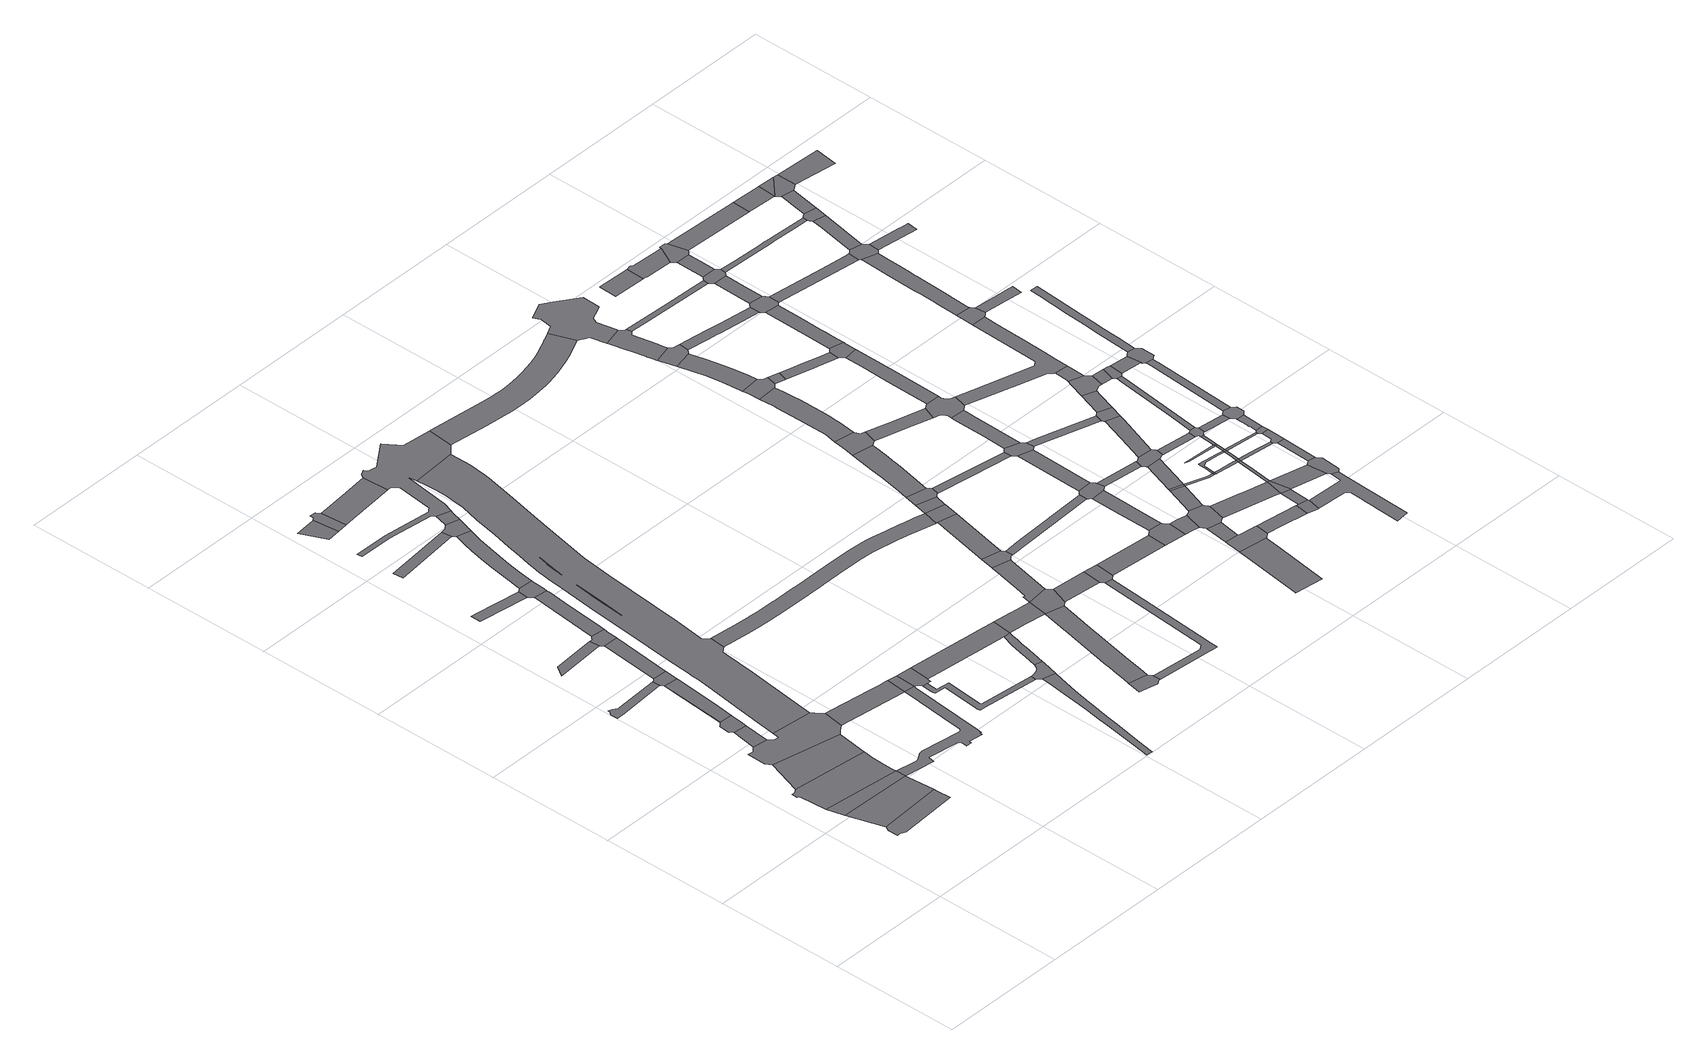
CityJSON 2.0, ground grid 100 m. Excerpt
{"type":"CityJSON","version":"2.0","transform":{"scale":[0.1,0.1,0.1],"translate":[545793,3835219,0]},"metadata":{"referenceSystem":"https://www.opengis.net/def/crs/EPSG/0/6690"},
"CityObjects":{
"road1":{"type":"Road","attributes":{"RoadStructureAttribute.sectionType":"1"},"geometry":[{"type":"MultiSurface","lod":"1","boundaries":[[[0,1,2,3,4,5,6,7,8]]]}]},
"road2":{"type":"Road","geometry":[{"type":"MultiSurface","lod":"1","boundaries":[[[9,2,1,10,11]]]}]},
"road3":{"type":"Road","geometry":[{"type":"MultiSurface","lod":"1","boundaries":[[[12,9,11,13]]]}]},
"road4":{"type":"Road","geometry":[{"type":"MultiSurface","lod":"1","boundaries":[[[14,15,16,17,18,12,13,19,20,21,22,23,24,25]]]}]},
"road5":{"type":"Road","attributes":{"RoadStructureAttribute.sectionType":"1"},"geometry":[{"type":"MultiSurface","lod":"1","boundaries":[[[26,14,25,27,28,29]]]}]},
"road6":{"type":"Road","geometry":[{"type":"MultiSurface","lod":"1","boundaries":[[[30,31,32,33]]]}]},
"road7":{"type":"Road","geometry":[{"type":"MultiSurface","lod":"1","boundaries":[[[34,35,36,37,38,39,40,41,42,43,44,45,46,47,48,49,50]]]}]},
"road8":{"type":"Road","geometry":[{"type":"MultiSurface","lod":"1","boundaries":[[[51,52,53,54,55,56,30,33,57,58]]]}]},
"road9":{"type":"Road","geometry":[{"type":"MultiSurface","lod":"1","boundaries":[[[31,59,60,61,62,63,64,26,29,65,66,67,68,69,70,71,72,73,74,32]]]}]},
"road10":{"type":"Road","geometry":[{"type":"MultiSurface","lod":"1","boundaries":[[[75,76,51]]]}]},
"road11":{"type":"Road","attributes":{"RoadStructureAttribute.sectionType":"1"},"geometry":[{"type":"MultiSurface","lod":"1","boundaries":[[[77,78,76,51,58,79,80,81]]]}]},
"road12":{"type":"Road","attributes":{"RoadStructureAttribute.sectionType":"1"},"geometry":[{"type":"MultiSurface","lod":"1","boundaries":[[[82,83,84,85,86]]]}]},
"road13":{"type":"Road","geometry":[{"type":"MultiSurface","lod":"1","boundaries":[[[87,88,44,43,89,77,81,90,91]]]}]},
"road14":{"type":"Road","attributes":{"RoadStructureAttribute.sectionType":"1"},"geometry":[{"type":"MultiSurface","lod":"1","boundaries":[[[92,93,94,87,91,95,96]]]}]},
"road15":{"type":"Road","attributes":{"RoadStructureAttribute.sectionType":"1"},"geometry":[{"type":"MultiSurface","lod":"1","boundaries":[[[97,98,99,100,101,102,103,104,105,106,107,108,109,110,111,112,113,114,115,13,11,116,117,118,119,120,121,122,123,124,125,126,127,128]]]}]},
"road16":{"type":"Road","geometry":[{"type":"MultiSurface","lod":"1","boundaries":[[[129,130,131,132,82,86,133,134,92,96,135,136,137,138]]]}]},
"road17":{"type":"Road","attributes":{"RoadStructureAttribute.sectionType":"1"},"geometry":[{"type":"MultiSurface","lod":"1","boundaries":[[[139,140,141,142,143,144,145,146,147]]]}]},
"road18":{"type":"Road","attributes":{"RoadStructureAttribute.sectionType":"1"},"geometry":[{"type":"MultiSurface","lod":"1","boundaries":[[[148,149,150,151,67,66,152,97,153]]]}]},
"road19":{"type":"Road","attributes":{"RoadStructureAttribute.sectionType":"1"},"geometry":[{"type":"MultiSurface","lod":"1","boundaries":[[[154,129,138,155,156,157,158,159,160]]]}]},
"road20":{"type":"Road","attributes":{"RoadStructureAttribute.sectionType":"1"},"geometry":[{"type":"MultiSurface","lod":"1","boundaries":[[[161,162,163,164,165]]]}]},
"road21":{"type":"Road","geometry":[{"type":"MultiSurface","lod":"1","boundaries":[[[166,167,147,146,168,154,160,169,170,171,172]]]}]},
"road22":{"type":"Road","attributes":{"RoadStructureAttribute.sectionType":"1"},"geometry":[{"type":"MultiSurface","lod":"1","boundaries":[[[173,174,175,176,177]]]}]},
"road23":{"type":"Road","geometry":[{"type":"MultiSurface","lod":"1","boundaries":[[[178,179,180,161,165,181,182,183,184]]]}]},
"road24":{"type":"Road","geometry":[{"type":"MultiSurface","lod":"1","boundaries":[[[153,97,128,185]]]}]},
"road25":{"type":"Road","geometry":[{"type":"MultiSurface","lod":"1","boundaries":[[[186,187,188,189,190,191,192,193,194,195,196,197,198,199,200,201,202,71,70,203,204,205,206,207,208,209,210,211,212,213,214,215,216,217,218,219,220,221,222,223,224,225,226,227,228,229,230,231,232,233,234,235,236,237,238,239],[240,241,242,243,244,245,246,247,248,249],[250,251,252,253,254,255]]]}]},
"road26":{"type":"Road","geometry":[{"type":"MultiSurface","lod":"1","boundaries":[[[256,257,258,259,260,261,262,263,166,172,264,265,266,267,268]]]}]},
"road27":{"type":"Road","attributes":{"RoadStructureAttribute.sectionType":"1"},"geometry":[{"type":"MultiSurface","lod":"1","boundaries":[[[185,128,269,270,271,272,273,274,275]]]}]},
"road28":{"type":"Road","attributes":{"RoadStructureAttribute.sectionType":"1"},"geometry":[{"type":"MultiSurface","lod":"1","boundaries":[[[270,276,277,278,279,280,281,282,283,284,285,286,287,288,289,290,291,292,293,294,271]]]}]},
"road29":{"type":"Road","attributes":{"RoadStructureAttribute.sectionType":"1"},"geometry":[{"type":"MultiSurface","lod":"1","boundaries":[[[295,296,182,181,297,298]]]}]},
"road30":{"type":"Road","geometry":[{"type":"MultiSurface","lod":"1","boundaries":[[[299,300,301,302,303,173,177,304,256,268,305,306,307,308,309,310]]]}]},
"road31":{"type":"Road","attributes":{"RoadStructureAttribute.sectionType":"1"},"geometry":[{"type":"MultiSurface","lod":"1","boundaries":[[[311,312,313,314,315,316,317,318,319,320,321,322,323,324,325,326,327,328,329,330]]]}]},
"road32":{"type":"Road","geometry":[{"type":"MultiSurface","lod":"1","boundaries":[[[331,332,333,299,310,334,335,336,337]]]}]},
"road33":{"type":"Road","attributes":{"RoadStructureAttribute.sectionType":"1"},"geometry":[{"type":"MultiSurface","lod":"1","boundaries":[[[338,339,340,341,342,343,344,345,346,347,295,298,348,349,350,351,352,353,354,355,356,357,358,359,360,361,362,363,331,337,364,365,366,367,222,221,368,369]]]}]},
"road34":{"type":"Road","attributes":{"RoadStructureAttribute.sectionType":"1"},"geometry":[{"type":"MultiSurface","lod":"1","boundaries":[[[370,371,372,373,374,375,275,274,376,377,378,379,380]]]}]},
"road35":{"type":"Road","geometry":[{"type":"MultiSurface","lod":"1","boundaries":[[[381,382,383,384,385,386,387,388,389,390,288,287,311,330,391,392]]]}]},
"road36":{"type":"Road","attributes":{"RoadStructureAttribute.sectionType":"1"},"geometry":[{"type":"MultiSurface","lod":"1","boundaries":[[[378,393,394,395,396,397,398,399,381,392,400,401,402,403,404,405,406,379]]]}]},
"road37":{"type":"Road","geometry":[{"type":"MultiSurface","lod":"1","boundaries":[[[407,408,409,410,411,412,413,414,415,416]]]}]},
"road38":{"type":"Road","attributes":{"RoadStructureAttribute.sectionType":"1"},"geometry":[{"type":"MultiSurface","lod":"1","boundaries":[[[417,418,419,420,421,422,423,424,425,426,427,428,429,430,431,432,433,434,435,436,437,438,439,440,208,207,441,442,443,444,445,446,447,448,449,450,451,452,453,454,455,456,457,458,459,460,461,462,463]]]}]},
"road39":{"type":"Road","attributes":{"RoadStructureAttribute.sectionType":"1"},"geometry":[{"type":"MultiSurface","lod":"1","boundaries":[[[464,465,466,467,468,469,470,471,472,473,407,416,474,475,476,477,478]]]}]},
"road40":{"type":"Road","geometry":[{"type":"MultiSurface","lod":"1","boundaries":[[[479,480,380,379,481,482,483,464,484]]]}]},
"road41":{"type":"Road","attributes":{"RoadStructureAttribute.sectionType":"1"},"geometry":[{"type":"MultiSurface","lod":"1","boundaries":[[[485,486,487,414,413,488,489,490,491,492,493,494,495]]]}]},
"road42":{"type":"Road","geometry":[{"type":"MultiSurface","lod":"1","boundaries":[[[496,484,464,478,497,498]]]}]},
"road43":{"type":"Road","attributes":{"RoadStructureAttribute.sectionType":"1"},"geometry":[{"type":"MultiSurface","lod":"1","boundaries":[[[499,500,501,502,503,504,505,506,507,508,509,510,484,496,511,512,513]]]}]},
"road44":{"type":"Road","attributes":{"RoadStructureAttribute.sectionType":"1"},"geometry":[{"type":"MultiSurface","lod":"1","boundaries":[[[498,497,514,515]]]}]},
"road45":{"type":"Road","geometry":[{"type":"MultiSurface","lod":"1","boundaries":[[[516,499,513,517,518,519,520,521,522]]]}]},
"road46":{"type":"Road","geometry":[{"type":"MultiSurface","lod":"1","boundaries":[[[515,514,485,495,523,524,525]]]}]},
"road47":{"type":"Road","attributes":{"RoadStructureAttribute.sectionType":"1"},"geometry":[{"type":"MultiSurface","lod":"1","boundaries":[[[526,527,516,522,528]]]}]},
"road48":{"type":"Road","geometry":[{"type":"MultiSurface","lod":"1","boundaries":[[[463,462,526,528,529]]]}]},
"road49":{"type":"Road","attributes":{"RoadStructureAttribute.sectionType":"1"},"geometry":[{"type":"MultiSurface","lod":"1","boundaries":[[[530,531,532,533,534,535,536,537,538,539,540,541,542,543,544,545,546,547,548,369,368,549,550,551,552,553,554,555,556,557,558,559,560,561,562,563,564,565,566,567,568,569]]]}]},
"road50":{"type":"Road","attributes":{"RoadStructureAttribute.sectionType":"1"},"geometry":[{"type":"MultiSurface","lod":"1","boundaries":[[[570,463,529,571,572]]]}]},
"road51":{"type":"Road","geometry":[{"type":"MultiSurface","lod":"1","boundaries":[[[573,570,572,574,575,576,577,578]]]}]},
"road52":{"type":"Road","attributes":{"RoadStructureAttribute.sectionType":"1"},"geometry":[{"type":"MultiSurface","lod":"1","boundaries":[[[525,524,579,580]]]}]},
"road53":{"type":"Road","attributes":{"RoadStructureAttribute.sectionType":"1"},"geometry":[{"type":"MultiSurface","lod":"1","boundaries":[[[581,582,520,519,583]]]}]},
"road54":{"type":"Road","attributes":{"RoadStructureAttribute.sectionType":"1"},"geometry":[{"type":"MultiSurface","lod":"1","boundaries":[[[584,585,586,587,588,573,578,589,590,591,592,593,594,595,596]]]}]},
"road55":{"type":"Road","geometry":[{"type":"MultiSurface","lod":"1","boundaries":[[[597,598,580,579,599,600,601,602]]]}]},
"road56":{"type":"Road","attributes":{"RoadStructureAttribute.sectionType":"1"},"geometry":[{"type":"MultiSurface","lod":"1","boundaries":[[[603,604,605,606,607,608,609,610,611]]]}]},
"road57":{"type":"Road","geometry":[{"type":"MultiSurface","lod":"1","boundaries":[[[612,613,614,584,596,615,616,617,618,619,620,621]]]}]},
"road58":{"type":"Road","attributes":{"RoadStructureAttribute.sectionType":"1"},"geometry":[{"type":"MultiSurface","lod":"1","boundaries":[[[576,575,622,623,624]]]}]},
"road59":{"type":"Road","attributes":{"RoadStructureAttribute.sectionType":"1"},"geometry":[{"type":"MultiSurface","lod":"1","boundaries":[[[625,626,627,597,602]]]}]},
"road60":{"type":"Road","attributes":{"RoadStructureAttribute.sectionType":"1"},"geometry":[{"type":"MultiSurface","lod":"1","boundaries":[[[628,600,599,629,630,631]]]}]},
"road61":{"type":"Road","attributes":{"RoadStructureAttribute.sectionType":"1"},"geometry":[{"type":"MultiSurface","lod":"1","boundaries":[[[632,633,634,635,636,637,638,639,640,641,642,643,644,645,646,647,648,649,612,621]]]}]},
"road62":{"type":"Road","attributes":{"RoadStructureAttribute.sectionType":"1"},"geometry":[{"type":"MultiSurface","lod":"1","boundaries":[[[650,651,652,653,654]]]}]},
"road63":{"type":"Road","geometry":[{"type":"MultiSurface","lod":"1","boundaries":[[[651,655,603,611,656,657,658,659,660,661,662,663,664,652]]]}]},
"road64":{"type":"Road","geometry":[{"type":"MultiSurface","lod":"1","boundaries":[[[665,666,667,581,583,668,669,626,625,670,671,672,673,674,675,676]]]}]},
"road65":{"type":"Road","geometry":[{"type":"MultiSurface","lod":"1","boundaries":[[[677,678,631,630,679,650,654,680,681,682,683,684,685,686]]]}]},
"road66":{"type":"Road","geometry":[{"type":"MultiSurface","lod":"1","boundaries":[[[687,688,689,690,691,692,644,643,693,694,695]]]}]},
"road67":{"type":"Road","attributes":{"RoadStructureAttribute.sectionType":"1"},"geometry":[{"type":"MultiSurface","lod":"1","boundaries":[[[696,697,698,699,700,701,702,703,704,705,706,707,708,709,710,711,691,690]]]}]},
"road68":{"type":"Road","attributes":{"RoadStructureAttribute.sectionType":"1"},"geometry":[{"type":"MultiSurface","lod":"1","boundaries":[[[712,713,665,676,714]]]}]},
"road69":{"type":"Road","attributes":{"RoadStructureAttribute.sectionType":"1"},"geometry":[{"type":"MultiSurface","lod":"1","boundaries":[[[715,618,617,716,717,718,719,720,721,722,723]]]}]},
"road70":{"type":"Road","geometry":[{"type":"MultiSurface","lod":"1","boundaries":[[[724,725,726,727,728,729,730,731,732,733,734,735,736,737,738,739,740,741,742,743]]]}]},
"road71":{"type":"Road","geometry":[{"type":"MultiSurface","lod":"1","boundaries":[[[744,745,746,737,736,747,704,703,748,749,750]]]}]},
"road72":{"type":"Road","attributes":{"RoadStructureAttribute.sectionType":"1"},"geometry":[{"type":"MultiSurface","lod":"1","boundaries":[[[751,677,686,752,753]]]}]},
"road73":{"type":"Road","geometry":[{"type":"MultiSurface","lod":"1","boundaries":[[[754,755,756,624,623,757,758,759,712,714,760,761,762,763,764,765,766]]]}]},
"road74":{"type":"Road","geometry":[{"type":"MultiSurface","lod":"1","boundaries":[[[767,768,769,770,771,530,569,772,773,774,775,776,777,778,779,726,725,780,781,782,783,784,785]]]}]},
"road75":{"type":"Road","attributes":{"RoadStructureAttribute.sectionType":"1"},"geometry":[{"type":"MultiSurface","lod":"1","boundaries":[[[695,694,786,787]]]}]},
"road76":{"type":"Road","attributes":{"RoadStructureAttribute.sectionType":"1"},"geometry":[{"type":"MultiSurface","lod":"1","boundaries":[[[788,673,672,789,790]]]}]},
"road77":{"type":"Road","attributes":{"RoadStructureAttribute.sectionType":"1"},"geometry":[{"type":"MultiSurface","lod":"1","boundaries":[[[660,659,791,792,793]]]}]},
"road78":{"type":"Road","geometry":[{"type":"MultiSurface","lod":"1","boundaries":[[[794,751,753,795]]]}]},
"road79":{"type":"Road","attributes":{"RoadStructureAttribute.sectionType":"1"},"geometry":[{"type":"MultiSurface","lod":"1","boundaries":[[[796,797,798,799,754,766,800,801,802]]]}]},
"road80":{"type":"Road","attributes":{"RoadStructureAttribute.sectionType":"1"},"geometry":[{"type":"MultiSurface","lod":"1","boundaries":[[[803,804,805,806,683,682,807,808,809]]]}]},
"road81":{"type":"Road","attributes":{"RoadStructureAttribute.sectionType":"1"},"geometry":[{"type":"MultiSurface","lod":"1","boundaries":[[[810,794,795,811,812]]]}]},
"road82":{"type":"Road","geometry":[{"type":"MultiSurface","lod":"1","boundaries":[[[813,814,815,723,722,816,817,818,819,796,802,820,821,822,823,824,825,826,827,828]]]}]},
"road83":{"type":"Road","attributes":{"RoadStructureAttribute.sectionType":"1"},"geometry":[{"type":"MultiSurface","lod":"1","boundaries":[[[829,795,753,830,831,832]]]}]},
"road84":{"type":"Road","attributes":{"RoadStructureAttribute.sectionType":"1"},"geometry":[{"type":"MultiSurface","lod":"1","boundaries":[[[833,834,835,787,786,836,837,838,839,840,841]]]}]},
"road85":{"type":"Road","geometry":[{"type":"MultiSurface","lod":"1","boundaries":[[[842,793,792,843,844,845,846,847,848]]]}]},
"road86":{"type":"Road","geometry":[{"type":"MultiSurface","lod":"1","boundaries":[[[849,850,851,790,789,852,853,810,812,854,855,856,857,858,859,860]]]}]},
"road87":{"type":"Road","attributes":{"RoadStructureAttribute.sectionType":"1"},"geometry":[{"type":"MultiSurface","lod":"1","boundaries":[[[861,763,762,862,863]]]}]},
"road88":{"type":"Road","attributes":{"RoadStructureAttribute.sectionType":"1"},"geometry":[{"type":"MultiSurface","lod":"1","boundaries":[[[808,864,848,847,865]]]}]},
"road89":{"type":"Road","geometry":[{"type":"MultiSurface","lod":"1","boundaries":[[[832,831,866,867]]]}]},
"road90":{"type":"Road","attributes":{"RoadStructureAttribute.sectionType":"1"},"geometry":[{"type":"MultiSurface","lod":"1","boundaries":[[[868,869,870,750,749,871,872,873,874,875,876,877]]]}]},
"road91":{"type":"Road","attributes":{"RoadStructureAttribute.sectionType":"1"},"geometry":[{"type":"MultiSurface","lod":"1","boundaries":[[[878,879,880,881,882,883,884,813,828]]]}]},
"road92":{"type":"Road","geometry":[{"type":"MultiSurface","lod":"1","boundaries":[[[809,808,865,885,886,887,888]]]}]},
"road93":{"type":"Road","attributes":{"RoadStructureAttribute.sectionType":"1"},"geometry":[{"type":"MultiSurface","lod":"1","boundaries":[[[889,890,891,743,742,892,893,894,895]]]}]},
"road94":{"type":"Road","attributes":{"RoadStructureAttribute.sectionType":"1"},"geometry":[{"type":"MultiSurface","lod":"1","boundaries":[[[896,897,898,899,900,845,844,901,902,903,904,905,906,907,908,909,910,911]]]}]},
"road95":{"type":"Road","attributes":{"RoadStructureAttribute.sectionType":"1"},"geometry":[{"type":"MultiSurface","lod":"1","boundaries":[[[912,913,914,867,866,915,916,917,918]]]}]},
"road96":{"type":"Road","attributes":{"RoadStructureAttribute.sectionType":"1"},"geometry":[{"type":"MultiSurface","lod":"1","boundaries":[[[919,920,849,860,921,922]]]}]},
"road97":{"type":"Road","attributes":{"RoadStructureAttribute.sectionType":"1"},"geometry":[{"type":"MultiSurface","lod":"1","boundaries":[[[923,924,925,926,927,832,867,928,929,930,931,932,933,934,935]]]}]},
"road98":{"type":"Road","attributes":{"RoadStructureAttribute.sectionType":"1"},"geometry":[{"type":"MultiSurface","lod":"1","boundaries":[[[917,936,809,888,937,938,939]]]}]},
"road99":{"type":"Road","geometry":[{"type":"MultiSurface","lod":"1","boundaries":[[[940,941,942,943]]]}]},
"road100":{"type":"Road","geometry":[{"type":"MultiSurface","lod":"1","boundaries":[[[944,945,946,841,840,947,948,881,880,949,950,951,952]]]}]},
"road101":{"type":"Road","attributes":{"RoadStructureAttribute.sectionType":"1"},"geometry":[{"type":"MultiSurface","lod":"1","boundaries":[[[857,856,953,954]]]}]},
"road102":{"type":"Road","attributes":{"RoadStructureAttribute.sectionType":"1"},"geometry":[{"type":"MultiSurface","lod":"1","boundaries":[[[955,956,957,958]]]}]},
"road103":{"type":"Road","geometry":[{"type":"MultiSurface","lod":"1","boundaries":[[[959,918,917,939]]]}]},
"road104":{"type":"Road","attributes":{"RoadStructureAttribute.sectionType":"1"},"geometry":[{"type":"MultiSurface","lod":"1","boundaries":[[[888,887,960,961,962,963]]]}]},
"road105":{"type":"Road","attributes":{"RoadStructureAttribute.sectionType":"1"},"geometry":[{"type":"MultiSurface","lod":"1","boundaries":[[[934,964,918,959,965,966]]]}]},
"road106":{"type":"Road","geometry":[{"type":"MultiSurface","lod":"1","boundaries":[[[967,935,934,966]]]}]},
"road107":{"type":"Road","attributes":{"RoadStructureAttribute.sectionType":"1"},"geometry":[{"type":"MultiSurface","lod":"1","boundaries":[[[968,935,967,969]]]}]},
"road108":{"type":"Road","geometry":[{"type":"MultiSurface","lod":"1","boundaries":[[[970,971,972,863,862,973,974,919,922,975]]]}]},
"road109":{"type":"Road","attributes":{"RoadStructureAttribute.sectionType":"1"},"geometry":[{"type":"MultiSurface","lod":"1","boundaries":[[[976,977,978,944,952,979,980,981,982,983]]]}]},
"road110":{"type":"Road","geometry":[{"type":"MultiSurface","lod":"1","boundaries":[[[943,942,968,969,984]]]}]},
"road111":{"type":"Road","attributes":{"RoadStructureAttribute.sectionType":"1"},"geometry":[{"type":"MultiSurface","lod":"1","boundaries":[[[985,943,984,986,987]]]}]},
"road112":{"type":"Road","attributes":{"RoadStructureAttribute.sectionType":"1"},"geometry":[{"type":"MultiSurface","lod":"1","boundaries":[[[988,959,939,989,990]]]}]},
"road113":{"type":"Road","geometry":[{"type":"MultiSurface","lod":"1","boundaries":[[[991,954,953,992,993,985,987,994,995,996,997,998]]]}]},
"road114":{"type":"Road","attributes":{"RoadStructureAttribute.sectionType":"1"},"geometry":[{"type":"MultiSurface","lod":"1","boundaries":[[[999,1000,970,975,1001,1002]]]}]},
"road115":{"type":"Road","geometry":[{"type":"MultiSurface","lod":"1","boundaries":[[[1003,1004,963,962,896,911,1005,1006,1007,1008,1009]]]}]},
"road116":{"type":"Road","geometry":[{"type":"MultiSurface","lod":"1","boundaries":[[[1010,1011,877,876,1012,976,983,1013,1014,1015,1016,1017,1018,1019]]]}]},
"road117":{"type":"Road","attributes":{"RoadStructureAttribute.sectionType":"1"},"geometry":[{"type":"MultiSurface","lod":"1","boundaries":[[[967,966,1020,1021]]]}]},
"road118":{"type":"Road","attributes":{"RoadStructureAttribute.sectionType":"1"},"geometry":[{"type":"MultiSurface","lod":"1","boundaries":[[[1022,1023,1024,1025,1026,1027,1028,1029,823,822,1030,1031,1032,1033,1034,1035,1036,1037,1038,1039,1040,1041,1042,1043]]]}]},
"road119":{"type":"Road","attributes":{"RoadStructureAttribute.sectionType":"1"},"geometry":[{"type":"MultiSurface","lod":"1","boundaries":[[[1044,1045,1010,1019,1046,1047]]]}]},
"road120":{"type":"Road","attributes":{"RoadStructureAttribute.sectionType":"1"},"geometry":[{"type":"MultiSurface","lod":"1","boundaries":[[[1048,1003,1009,1049]]]}]},
"road121":{"type":"Road","geometry":[{"type":"MultiSurface","lod":"1","boundaries":[[[1050,1051,1052,1053,1054,1055,1056,958,957,1057,1058,1059,1060,1061]]]}]},
"road122":{"type":"Road","attributes":{"RoadStructureAttribute.sectionType":"1"},"geometry":[{"type":"MultiSurface","lod":"1","boundaries":[[[997,996,1062,1063]]]}]},
"road123":{"type":"Road","geometry":[{"type":"MultiSurface","lod":"1","boundaries":[[[1064,1065,1066,999,1002,1067,1068,1069,1070,1071,1072]]]}]},
"road124":{"type":"Road","geometry":[{"type":"MultiSurface","lod":"1","boundaries":[[[1073,1074,990,989,1075,1076,1048,1049,1077,1078]]]}]},
"road125":{"type":"Road","geometry":[{"type":"MultiSurface","lod":"1","boundaries":[[[1079,1080,895,894,1081,1044,1047,1082,1083,1084,1085,1086]]]}]},
"road126":{"type":"Road","attributes":{"RoadStructureAttribute.sectionType":"1"},"geometry":[{"type":"MultiSurface","lod":"1","boundaries":[[[1087,1088,1089,991,998,1090,1091,1092]]]}]},
"road127":{"type":"Road","geometry":[{"type":"MultiSurface","lod":"1","boundaries":[[[1093,1021,1020,1073,1078,1094]]]}]},
"road128":{"type":"Road","geometry":[{"type":"MultiSurface","lod":"1","boundaries":[[[1037,1095,1064,1072,1096,1038]]]}]},
"road129":{"type":"Road","attributes":{"RoadStructureAttribute.sectionType":"1"},"geometry":[{"type":"MultiSurface","lod":"1","boundaries":[[[1097,1098,1079,1086,1099,1100]]]}]},
"road130":{"type":"Road","attributes":{"RoadStructureAttribute.sectionType":"1"},"geometry":[{"type":"MultiSurface","lod":"1","boundaries":[[[1101,1102,1103,1104,1105,1106,1093,1094,1107]]]}]},
"road131":{"type":"Road","attributes":{"RoadStructureAttribute.sectionType":"1"},"geometry":[{"type":"MultiSurface","lod":"1","boundaries":[[[1070,1069,1108,1109]]]}]},
"road132":{"type":"Road","geometry":[{"type":"MultiSurface","lod":"1","boundaries":[[[1110,1111,1061,1060,1112,1097,1100,1113,1114,1115]]]}]},
"road133":{"type":"Road","geometry":[{"type":"MultiSurface","lod":"1","boundaries":[[[1116,1117,1118,1063,1062,1119,1120,1121,1101,1107,1122,1123,1124,1125,1126,1127,1128]]]}]},
"road134":{"type":"Road","geometry":[{"type":"MultiSurface","lod":"1","boundaries":[[[1129,1109,1108,1130,1087,1092,1131,1132,1133]]]}]},
"road135":{"type":"Road","attributes":{"RoadStructureAttribute.sectionType":"1"},"geometry":[{"type":"MultiSurface","lod":"1","boundaries":[[[1134,1135,1016,1015,1136,1137]]]}]},
"road136":{"type":"Road","attributes":{"RoadStructureAttribute.sectionType":"1"},"geometry":[{"type":"MultiSurface","lod":"1","boundaries":[[[1138,1139,1116,1128,1140,1141]]]}]},
"road137":{"type":"Road","attributes":{"RoadStructureAttribute.sectionType":"1"},"geometry":[{"type":"MultiSurface","lod":"1","boundaries":[[[1133,1132,1142,1143]]]}]},
"road138":{"type":"Road","geometry":[{"type":"MultiSurface","lod":"1","boundaries":[[[1144,1145,1022,1043,1146,1147,1148,1149,1150,1151,1152]]]}]},
"road139":{"type":"Road","geometry":[{"type":"MultiSurface","lod":"1","boundaries":[[[1153,1154,1155,1143,1142,1156,1157,1158,1159,1138,1141,1160,1161,1162,1163,1164,1165,1166,1167]]]}]},
"road140":{"type":"Road","attributes":{"RoadStructureAttribute.sectionType":"1"},"geometry":[{"type":"MultiSurface","lod":"1","boundaries":[[[1168,1169,1170,1171,1084,1083,1172,1173,1174,1175,1176,1177,1178,1179,1180]]]}]},
"road141":{"type":"Road","attributes":{"RoadStructureAttribute.sectionType":"1"},"geometry":[{"type":"MultiSurface","lod":"1","boundaries":[[[1181,1115,1114,1182,1183,1184]]]}]},
"road142":{"type":"Road","attributes":{"RoadStructureAttribute.sectionType":"1"},"geometry":[{"type":"MultiSurface","lod":"1","boundaries":[[[1185,1186,1187,1188,1189,1190,1191,1192,1193,1194,1195,1196,1197,1144,1152,1198,1199,1200,1201,1202,1203,1204,1205,1206]]]}]},
"road143":{"type":"Road","attributes":{"RoadStructureAttribute.sectionType":"1"},"geometry":[{"type":"MultiSurface","lod":"1","boundaries":[[[1207,1149,1148,1208,1209,1210]]]}]},
"road144":{"type":"Road","attributes":{"RoadStructureAttribute.sectionType":"1"},"geometry":[{"type":"MultiSurface","lod":"1","boundaries":[[[1211,1212,1213,1214,1215,1153,1167,1216,1217,1218,1219,1220,1221]]]}]},
"road145":{"type":"Road","geometry":[{"type":"MultiSurface","lod":"1","boundaries":[[[1222,1223,1224,1137,1136,1225,1185,1206,1226,1227,1228,1229]]]}]},
"road146":{"type":"Road","attributes":{"RoadStructureAttribute.sectionType":"1"},"geometry":[{"type":"MultiSurface","lod":"1","boundaries":[[[1230,1231,1232,1222,1229,1233]]]}]},
"road147":{"type":"Road","geometry":[{"type":"MultiSurface","lod":"1","boundaries":[[[1234,1235,1236,1183,1182,1237,1238,1239,1240]]]}]},
"road148":{"type":"Road","geometry":[{"type":"MultiSurface","lod":"1","boundaries":[[[1241,1242,1243,1180,1179,1244,1230,1233,1245]]]}]},
"road149":{"type":"Road","attributes":{"RoadStructureAttribute.sectionType":"1"},"geometry":[{"type":"MultiSurface","lod":"1","boundaries":[[[1246,1247,1248,1228,1227,1249,1250,1251]]]}]},
"road150":{"type":"Road","attributes":{"RoadStructureAttribute.sectionType":"1"},"geometry":[{"type":"MultiSurface","lod":"1","boundaries":[[[1252,1253,1241,1245,1254]]]}]},
"road151":{"type":"Road","attributes":{"RoadStructureAttribute.sectionType":"1"},"geometry":[{"type":"MultiSurface","lod":"1","boundaries":[[[1240,1239,1255]]]}]},
"road152":{"type":"Road","geometry":[{"type":"MultiSurface","lod":"1","boundaries":[[[1255,1239,1256,1252,1254,1257,1258,1259]]]}]},
"road153":{"type":"Road","attributes":{"RoadStructureAttribute.sectionType":"1"},"geometry":[{"type":"MultiSurface","lod":"1","boundaries":[[[1258,1257,1260,1261]]]}]}
},
"vertices":[
[822,766,0],[821,788,0],[321,755,0],[311,741,0],[299,722,0],[301,640,0],[329,641,0],[365,621,0],[830,655,0],
[232,1036,0],[806,1008,0],[805,1020,0],
[196,1167,0],[801,1102,0],
[221,1458,0],[188,1436,0],[168,1437,0],[166,1395,0],[181,1381,0],[800,1139,0],[801,1179,0],[801,1233,0],[804,1276,0],[807,1324,0],[814,1382,0],[815,1394,0],
[314,1741,0],[818,1426,0],[832,1523,0],[846,1631,0],
[407,2158,0],[372,1961,0],[485,1946,0],[508,2146,0],
[28,2915,0],[27,2899,0],[26,2898,0],[22,2894,0],[7,2877,0],[11,2817,0],[53,2820,0],[60,2820,0],[107,2823,0],[451,2847,0],[447,2907,0],[105,2884,0],[87,2883,0],[85,2883,0],[74,2894,0],[67,2901,0],[60,2907,0],
[425,2296,0],[394,2268,0],[390,2269,0],[381,2188,0],[384,2183,0],[399,2167,0],[513,2184,0],[525,2291,0],
[370,1959,0],[349,1941,0],[334,1929,0],[289,1933,0],[288,1785,0],[289,1784,0],[882,1661,0],[925,1691,0],[948,1852,0],[905,1907,0],[900,1913,0],[885,1932,0],[565,1963,0],[557,1908,0],[557,1904,0],[517,1909,0],
[425,2301,0],[463,2743,0],
[472,2823,0],[471,2821,0],[541,2423,0],[573,2744,0],[580,2812,0],
[495,3496,0],[155,3471,0],[102,3387,0],[495,3418,0],[501,3419,0],
[478,2924,0],[460,2908,0],[458,2839,0],[583,2842,0],[591,2919,0],
[526,3396,0],[478,2930,0],[478,2926,0],[611,3103,0],[640,3390,0],
[1464,1622,0],[1463,1603,0],[1415,1137,0],[1408,1093,0],[1405,1086,0],[1401,1082,0],[1393,1077,0],[1383,1075,0],[1072,1117,0],[1061,1117,0],[1051,1116,0],[1041,1113,0],[1033,1108,0],[1005,1090,0],[997,1085,0],[987,1081,0],[978,1078,0],[972,1077,0],[956,1078,0],[1040,988,0],[1048,1041,0],[1297,1006,0],[1311,984,0],[1308,941,0],[1348,937,0],[1351,958,0],[1462,947,0],[1463,967,0],[1477,966,0],[1481,1008,0],[1543,1596,0],[1545,1614,0],
[543,3524,0],[540,3521,0],[532,3512,0],[521,3498,0],[507,3413,0],[523,3398,0],[641,3398,0],[649,3482,0],[651,3495,0],[653,3513,0],
[226,4240,0],[178,4247,0],[179,4167,0],[180,4168,0],[213,4163,0],[547,4116,0],[548,4116,0],[573,4112,0],[580,4193,0],
[1470,1785,0],[1403,1792,0],[1329,1803,0],[1003,1845,0],[1445,1624,0],[1481,1784,0],
[603,4073,0],[656,3548,0],[677,3741,0],[686,3846,0],[700,3948,0],[709,4043,0],[710,4064,0],
[253,5689,0],[248,5688,0],[81,5670,0],[171,5477,0],[275,5488,0],
[612,4213,0],[611,4212,0],[599,4079,0],[713,4096,0],[718,4157,0],[720,4178,0],[723,4207,0],
[716,4985,0],[431,4954,0],[182,4928,0],[191,4848,0],[725,4907,0],
[276,5736,0],[272,5704,0],[265,5698,0],[361,5498,0],[341,5699,0],[333,5712,0],[320,5732,0],
[1555,1776,0],
[794,4004,0],[764,3739,0],[741,3505,0],[731,3403,0],[723,3321,0],[694,3039,0],[685,2931,0],[678,2849,0],[676,2826,0],[668,2745,0],[667,2737,0],[667,2733,0],[660,2671,0],[653,2603,0],[641,2511,0],[613,2328,0],[588,2115,0],[942,2355,0],[959,2494,0],[986,2749,0],[989,2782,0],[1031,2813,0],[1043,2935,0],[1002,2978,0],[1033,3218,0],[1100,3881,0],[1126,4075,0],[1134,4131,0],[1205,4484,0],[1234,4620,0],[1302,4918,0],[1349,5144,0],[1357,5204,0],[1363,5261,0],[1367,5324,0],[1369,5493,0],[1015,5466,0],[1020,5379,0],[1024,5296,0],[1023,5273,0],[1022,5214,0],[1015,5144,0],[1003,5056,0],[965,4903,0],[924,4708,0],[891,4563,0],[865,4440,0],[843,4345,0],[826,4262,0],[821,4224,0],[817,4202,0],[811,4159,0],[808,4134,0],[803,4093,0],[900,4123,0],[910,4190,0],[913,4207,0],[922,4249,0],[922,4251,0],[924,4258,0],[942,4335,0],[918,4219,0],[907,4151,0],[899,4106,0],[864,3788,0],[868,3827,0],[884,3961,0],[879,3909,0],[862,3723,0],[841,3527,0],
[747,4882,0],[721,4789,0],[700,4709,0],[678,4606,0],[657,4496,0],[638,4393,0],[626,4311,0],[613,4220,0],[734,4309,0],[750,4409,0],[769,4501,0],[822,4744,0],[853,4850,0],
[1562,1612,0],[1589,1577,0],[1628,1574,0],[1660,1571,0],[1663,1599,0],[1663,1602,0],[1680,1763,0],
[1581,1497,0],[1580,1487,0],[1582,1480,0],[1585,1472,0],[1590,1465,0],[1674,1457,0],[1648,1181,0],[1644,1143,0],[1645,1132,0],[1652,1128,0],[1694,1124,0],[2129,1080,0],[2134,1122,0],[1703,1167,0],[1698,1169,0],[1696,1176,0],[1725,1473,0],[1677,1478,0],[1619,1484,0],
[805,5749,0],[578,5725,0],[444,5507,0],[817,5547,0],
[788,5017,0],[785,5015,0],[781,5011,0],[772,5004,0],[755,4990,0],[743,4886,0],[864,4888,0],[865,4891,0],[870,4907,0],[888,4970,0],[890,4977,0],[893,4987,0],
[2162,1047,0],[2151,941,0],[2137,836,0],[2118,690,0],[2109,622,0],[2089,491,0],[2077,403,0],[2051,224,0],[2038,142,0],[2016,8,0],[2062,1,0],[2084,138,0],[2094,190,0],[2131,394,0],[2145,473,0],[2172,614,0],[2181,658,0],[2212,813,0],[2246,956,0],[2262,1022,0],
[819,5124,0],[811,5094,0],[809,5088,0],[915,5065,0],[916,5068,0],[917,5070,0],[923,5089,0],
[1237,5785,0],[1148,5907,0],[951,5762,0],[936,5762,0],[931,5763,0],[891,5769,0],[883,5770,0],[865,5803,0],[827,5782,0],[815,5765,0],[843,5550,0],[883,5511,0],[887,5507,0],[851,5217,0],[847,5214,0],[840,5208,0],[819,5191,0],[441,5236,0],[177,5236,0],[180,5195,0],[319,5196,0],[439,5196,0],[600,5177,0],[801,5152,0],[806,5143,0],[816,5129,0],[950,5170,0],[1001,5524,0],[1004,5540,0],[1007,5525,0],[1441,5560,0],[1462,5761,0],
[2376,1689,0],[2375,1689,0],[2266,1701,0],[2241,1704,0],[2040,1725,0],[2038,1725,0],[1798,1589,0],[2318,1536,0],[2331,1535,0],[2381,1531,0],[2398,1687,0],
[2238,1187,0],[2230,1168,0],[2225,1159,0],[2220,1153,0],[2213,1146,0],[2205,1140,0],[2196,1134,0],[2186,1130,0],[2168,1125,0],[2147,1123,0],[2295,1154,0],[2299,1173,0],
[2325,1521,0],[2317,1499,0],[2305,1467,0],[2293,1422,0],[2287,1399,0],[2272,1336,0],[2261,1285,0],[2319,1268,0],[2332,1319,0],[2346,1379,0],[2352,1404,0],[2363,1449,0],[2369,1478,0],[2374,1502,0],
[2501,601,0],[2494,568,0],[2478,488,0],[2623,458,0],[2656,478,0],[2659,477,0],[2667,477,0],[2667,538,0],[2665,542,0],[2647,572,0],
[2875,2807,0],[2791,2825,0],[2760,2831,0],[2653,2851,0],[2579,2866,0],[2535,2874,0],[2496,2879,0],[2457,2884,0],[2410,2888,0],[2345,2893,0],[2309,2895,0],[2248,2895,0],[2191,2895,0],[2022,2894,0],[1956,2894,0],[1844,2894,0],[1770,2894,0],[1623,2895,0],[1597,2896,0],[1518,2897,0],[1456,2899,0],[1399,2902,0],[1364,2905,0],[1258,2914,0],[1247,2792,0],[1355,2783,0],[1450,2777,0],[1515,2775,0],[1595,2774,0],[1769,2772,0],[1815,2772,0],[1926,2772,0],[1959,2772,0],[2022,2772,0],[2192,2773,0],[2247,2773,0],[2307,2772,0],[2339,2772,0],[2399,2767,0],[2448,2762,0],[2480,2759,0],[2515,2753,0],[2557,2746,0],[2629,2732,0],[2737,2711,0],[2928,2664,0],[2959,2789,0],
[2686,1496,0],[2685,1492,0],[2685,1490,0],[2644,1299,0],[2640,1276,0],[2598,1075,0],[2549,836,0],[2547,831,0],[2527,730,0],[2511,652,0],[2658,623,0],[2695,806,0],[2786,1245,0],[2789,1256,0],[2831,1460,0],
[2554,1670,0],[2549,1670,0],[2524,1520,0],[2525,1520,0],[2676,1498,0],[2710,1654,0],
[3191,1425,0],[3117,526,0],[3079,499,0],[3109,437,0],[3125,435,0],[3169,432,0],[3172,461,0],[3174,493,0],[3176,521,0],[3233,1212,0],[3250,1419,0],
[2883,1673,0],[2866,1486,0],[2914,1633,0],
[2818,2077,0],[2815,2061,0],[2812,2046,0],[2790,1944,0],[2763,1815,0],[2741,1719,0],[2740,1720,0],[2739,1720,0],[2737,1720,0],[2725,1722,0],[2721,1702,0],[2711,1658,0],[2884,1681,0],[2958,2030,0],[2961,2046,0],
[3169,1457,0],[3184,1607,0],
[2841,2187,0],[2991,2070,0],[3002,2071,0],[3012,2072,0],[3009,2131,0],[3001,2141,0],[2988,2156,0],
[3251,1420,0],[3283,1446,0],[3297,1596,0],
[2941,2661,0],[2878,2361,0],[3090,2629,0],
[3117,2755,0],
[2741,5882,0],[2678,5851,0],[2676,5851,0],[2636,5831,0],[2585,5809,0],[2545,5791,0],[2501,5776,0],[2441,5757,0],[2372,5740,0],[2338,5732,0],[2282,5721,0],[2273,5719,0],[2212,5711,0],[2147,5705,0],[2088,5702,0],[2045,5703,0],[1989,5705,0],[1918,5712,0],[1474,5760,0],[1572,5545,0],[1574,5545,0],[1756,5524,0],[1900,5508,0],[1947,5505,0],[1949,5505,0],[1981,5502,0],[2037,5500,0],[2065,5500,0],[2150,5502,0],[2214,5507,0],[2327,5522,0],[2368,5530,0],[2402,5538,0],[2469,5555,0],[2531,5573,0],[2589,5591,0],[2663,5620,0],[2742,5657,0],[2775,5672,0],[2815,5692,0],
[2981,2890,0],[3120,2769,0],[3137,2847,0],
[3003,2991,0],[3166,2871,0],[3171,2870,0],[3184,2930,0],[3180,2935,0],[3161,2959,0],
[3745,1401,0],[3753,1552,0],
[3775,2175,0],[3133,2140,0],[3772,2112,0],
[3102,3547,0],[3068,3345,0],[3050,3237,0],[3045,3205,0],[3020,3075,0],[3221,3239,0],[3231,3295,0],[3231,3296,0],[3243,3361,0],[3249,3397,0],[3253,3426,0],[3257,3451,0],[3266,3520,0],
[3793,1585,0],[3788,1580,0],[3919,1384,0],[3934,1534,0],[3903,1574,0],[3903,1578,0],
[4018,1000,0],[4007,924,0],[3941,449,0],[3939,437,0],[4163,410,0],[4164,421,0],[4223,823,0],[4243,963,0],[4246,969,0],
[3133,3730,0],[3120,3648,0],[3108,3578,0],[3300,3541,0],[3304,3543,0],[3309,3546,0],[3339,3653,0],[3323,3657,0],[3308,3661,0],[3286,3705,0],
[3452,2828,0],[3783,2779,0],[3784,2839,0],
[3913,2089,0],[3800,2084,0],[3796,1838,0],
[3999,1529,0],[3985,1378,0],[4036,1368,0],[4076,1513,0],
[3292,3754,0],[3302,3837,0],[3306,3883,0],[3310,3948,0],[3311,4020,0],[3312,4078,0],[3311,4138,0],[3310,4201,0],[3307,4255,0],[3304,4302,0],[3301,4337,0],[3295,4401,0],[3142,4393,0],[3148,4278,0],[3148,4265,0],[3149,4243,0],[3150,4067,0],[3149,3825,0],
[4060,1318,0],[4036,1135,0],[4144,1129,0],[4145,1136,0],[4168,1295,0],
[4032,1110,0],[4257,977,0],[4269,985,0],[4279,992,0],[4282,994,0],[4298,1100,0],[4277,1103,0],[4262,1105,0],[4150,1120,0],[4149,1122,0],
[3803,2205,0],[3798,2200,0],[3781,2182,0],[3782,2102,0],[3795,2090,0],[3916,2091,0],[3940,2107,0],[3948,2111,0],[3941,2173,0],[3935,2180,0],[3919,2201,0],[3915,2206,0],
[4119,1534,0],[4117,1527,0],[4061,1325,0],[4174,1299,0],[4206,1322,0],[4211,1321,0],[4249,1465,0],[4244,1475,0],[4229,1500,0],[4225,1506,0],
[3313,4518,0],[3304,4528,0],[3295,4540,0],[3289,4548,0],[3132,4532,0],[3136,4490,0],[3312,4417,0],[3326,4430,0],[3347,4509,0],
[3280,4623,0],[3272,4682,0],[3260,4750,0],[3250,4811,0],[3238,4871,0],[3220,4945,0],[3206,5000,0],[3191,5057,0],[3042,5022,0],[3051,4991,0],[3068,4925,0],[3074,4903,0],[3092,4825,0],[3115,4699,0],[3128,4576,0],[3128,4571,0],
[3814,2750,0],[3803,2260,0],[3926,2716,0],
[3506,3607,0],[3404,3520,0],[3469,3502,0],[3500,3494,0],[3562,3477,0],[3603,3466,0],[3609,3464,0],[3748,3426,0],[3788,3530,0],
[3106,5531,0],[3072,5563,0],[2922,5527,0],[2926,5510,0],[2959,5375,0],[2965,5349,0],[2987,5242,0],[2987,5239,0],[2989,5227,0],[2991,5221,0],[2992,5214,0],[2997,5192,0],[3004,5163,0],[3148,5200,0],[3139,5245,0],[3132,5279,0],[3094,5464,0],[3113,5482,0],[3122,5490,0],[3115,5531,0],
[3204,5171,0],[3180,5174,0],[3179,5175,0],[3010,5138,0],[3202,5070,0],[3218,5088,0],[3229,5168,0],
[4196,1763,0],[4296,1719,0],[4300,1729,0],
[3816,2867,0],[3811,2863,0],[3794,2848,0],[3786,2776,0],[3792,2771,0],[3810,2754,0],[3929,2719,0],[3946,2730,0],[3956,2738,0],[3952,2801,0],[3946,2808,0],[3931,2824,0],[3926,2830,0],
[3015,6077,0],[2936,6130,0],[2800,6066,0],[2825,6012,0],[2810,5915,0],[2840,5678,0],[2855,5670,0],[2857,5669,0],[2859,5667,0],[2892,5650,0],[2900,5617,0],[2917,5546,0],[2918,5545,0],[3069,5579,0],[3039,5726,0],[3058,5769,0],[3100,5788,0],[3173,5820,0],[3181,5967,0],
[3413,4409,0],[3433,4486,0],
[4009,2167,0],[4264,2077,0],[4281,2136,0],
[4403,977,0],[4613,946,0],[4628,1052,0],
[4203,1782,0],[4306,1747,0],
[3825,3334,0],[3825,3317,0],[3824,3245,0],[3820,3046,0],[3935,3246,0],[3937,3314,0],[3938,3332,0],
[4679,1363,0],[4674,1364,0],[4502,1404,0],[4482,1409,0],[4625,1223,0],[4657,1215,0],[4690,1361,0],
[4291,2043,0],[4311,1762,0],[4404,2040,0],
[3831,3553,0],[3825,3550,0],[3794,3533,0],[3799,3413,0],[3804,3405,0],[3822,3378,0],[3826,3372,0],[3941,3334,0],[3973,3358,0],[3978,3361,0],[4008,3468,0],[3968,3479,0],[3964,3485,0],[3944,3515,0],[3939,3522,0],[3940,3551,0],
[4473,1689,0],[4474,1671,0],[4519,1666,0],[4521,1684,0],
[3752,4403,0],[3582,4447,0],[3547,4456,0],[3431,4405,0],[3625,4353,0],[3696,4334,0],[3754,4320,0],[3806,4307,0],[3813,4387,0],
[4646,1050,0],[4698,923,0],[4703,923,0],[4726,1029,0],[4722,1032,0],[4722,1039,0],[4649,1049,0],
[4326,2154,0],[4319,2151,0],[4291,2134,0],[4273,2066,0],[4286,2049,0],[4411,2043,0],[4441,2056,0],[4448,2055,0],[4462,2115,0],[4456,2124,0],[4443,2142,0],[4439,2148,0],
[4032,2778,0],[4451,2595,0],[4466,2653,0],
[4657,1207,0],[4729,1194,0],
[4531,1664,0],[4534,1682,0],
[3578,5122,0],[3477,5136,0],[3354,5152,0],[3392,5066,0],[3467,5056,0],[3489,5054,0],[3688,5028,0],[3821,5011,0],[3826,5010,0],[3825,5090,0],
[3944,3761,0],[3947,3985,0],[3952,4283,0],[3841,4270,0],[3840,4133,0],[3836,3907,0],[3833,3693,0],
[4733,1196,0],[4736,1197,0],[4737,1198,0],[4707,1357,0],
[3734,5508,0],[3498,5516,0],[3260,5525,0],[3242,5485,0],[3582,5471,0],[3833,5462,0],[3834,5504,0],
[5027,1107,0],[5022,1023,0],[5017,1016,0],[5012,1016,0],[4974,1016,0],[4944,911,0],[4969,884,0],[4964,792,0],[4961,741,0],[4958,688,0],[4955,638,0],[4945,453,0],[5051,467,0],[5070,916,0],[5074,1007,0],[5078,1088,0],
[4704,1666,0],[4675,1669,0],[4574,1678,0],[4554,1662,0],[4689,1645,0],[4721,1641,0],[4726,1664,0],
[4465,2571,0],[4399,2373,0],[4558,2494,0],[4572,2536,0],
[4694,1800,0],[4532,1819,0],[4532,1815,0],[4528,1771,0],[4528,1767,0],[4541,1762,0],[4541,1766,0],[4543,1780,0],[4563,1790,0],[4577,1797,0],[4682,1786,0],[4740,1779,0],[4742,1794,0],
[4717,1600,0],[4733,1572,0],[4740,1630,0],[4741,1639,0],
[4481,1891,0],[4514,1882,0],[4748,1864,0],[4747,1879,0],
[3844,4414,0],[3842,4413,0],[3835,4407,0],[3819,4303,0],[3830,4287,0],[3952,4293,0],[3954,4386,0],[3954,4388,0],[3954,4393,0],
[4730,2025,0],[4736,2084,0],
[3334,5962,0],[3328,5816,0],[3586,5807,0],[3591,5950,0],
[4746,1664,0],
[4762,1192,0],[4996,1138,0],[5015,1134,0],[4997,1291,0],
[4731,1700,0],[4749,1694,0],[4758,1777,0],
[4760,1794,0],
[4749,1864,0],[4767,1862,0],
[4499,2672,0],[4493,2669,0],[4468,2654,0],[4452,2595,0],[4462,2576,0],[4605,2637,0],
[3854,4980,0],[3849,4675,0],[3844,4417,0],[3955,4487,0],[3956,4553,0],[3957,4597,0],[3959,4779,0],[3962,4969,0],
[4769,1877,0],
[4759,1999,0],[4770,1892,0],[4780,1997,0],
[4912,1642,0],[5017,1608,0],[5021,1627,0],
[4763,2097,0],[4759,2022,0],[4761,2021,0],[4796,2017,0],[4802,2016,0],[4811,2015,0],[4820,2074,0],[4803,2095,0],
[4562,2863,0],[4536,2783,0],[4653,2784,0],[4667,2828,0],
[5032,1310,0],[5022,1304,0],[5087,1095,0],[5107,1112,0],[5116,1265,0],[5090,1296,0],[5091,1302,0],
[3854,5119,0],[3849,5114,0],[3848,4986,0],[3968,4973,0],[3968,4974,0],[3988,4990,0],[3989,5073,0],[3975,5094,0],[3969,5102,0],[3964,5109,0],
[5028,1749,0],[5030,1764,0],
[4652,3895,0],[4640,3518,0],[4635,3335,0],[4630,3331,0],[4599,3308,0],[4595,3305,0],[4470,3339,0],[4139,3431,0],[4191,3302,0],[4337,3261,0],[4338,3261,0],[4375,3250,0],[4593,3189,0],[4599,3183,0],[4623,3158,0],[4629,3153,0],[4737,3149,0],[4742,3254,0],[4746,3349,0],[4753,3542,0],[4760,3741,0],[4766,3891,0],
[3860,5431,0],[3857,5297,0],[3967,5268,0],[3969,5430,0],
[5041,1585,0],[5100,1583,0],
[3894,5937,0],[3877,5938,0],[3644,5948,0],[3633,5958,0],[3628,5962,0],[3627,5963,0],[3591,5952,0],[3614,5806,0],[3617,5806,0],[3620,5805,0],[3832,5794,0],[3903,5937,0],
[5026,1991,0],[5024,2051,0],
[4619,3033,0],[4606,2993,0],[4605,2992,0],[4673,2831,0],[4713,2851,0],[4740,2849,0],[4768,2957,0],[4738,2988,0],[4731,2996,0],
[5047,1728,0],[5043,1646,0],[5024,1607,0],[5026,1605,0],[5102,1628,0],[5105,1726,0],
[3861,5533,0],[3853,5525,0],[3855,5437,0],[3975,5437,0],[3995,5459,0],[3996,5499,0],[3974,5525,0],[3970,5530,0],
[4853,2816,0],[4849,2786,0],[4786,2282,0],[4825,2277,0],[4887,2787,0],[4891,2811,0],
[5048,1780,0],[5107,1778,0],
[4625,3050,0],[4732,3016,0],
[3863,5760,0],[3862,5650,0],[3972,5653,0],[3972,5759,0],
[5053,1949,0],[5051,1862,0],[5050,1849,0],[5050,1842,0],[5050,1835,0],[5048,1783,0],[5113,1947,0],
[4834,2840,0],[4864,2947,0],
[3956,5953,0],[3905,5952,0],[3835,5791,0],[3992,5778,0],[4007,5793,0],[3970,5938,0],
[5057,2077,0],[5048,2069,0],[5035,2060,0],[5037,1979,0],[5044,1971,0],[5054,1960,0],[5123,1956,0],[5137,1968,0],[5148,1977,0],[5147,2037,0],[5135,2048,0],[5127,2056,0],[5118,2066,0],
[4894,2944,0],[4848,2822,0],[4900,2820,0],[4913,2832,0],[4925,2941,0],
[4439,5020,0],[4183,5051,0],[4669,4905,0],[4675,4992,0],
[5103,2786,0],[5101,2738,0],[5159,2732,0],[5161,2781,0],
[5084,2813,0],[5073,2925,0],
[4657,4038,0],[4654,3938,0],[4769,3894,0],[4781,3903,0],[4802,3921,0],[4798,4002,0],[4778,4024,0],[4774,4029,0],[4771,4032,0],
[5107,2953,0],[5105,2951,0],[5083,2933,0],[5084,2811,0],[5083,2804,0],[5103,2790,0],[5103,2789,0],[5164,2783,0],[5174,2789,0],[5189,2798,0],[5195,2802,0],[5198,2912,0],[5186,2925,0],[5168,2945,0],[5168,2947,0],
[4443,5482,0],[4386,5484,0],[4362,5485,0],[4135,5493,0],[4132,5454,0],[4362,5445,0],[4377,5444,0],[4437,5442,0],[4438,5442,0],[4447,5442,0],[4641,5434,0],[4756,5430,0],[4759,5469,0],
[3988,5937,0],[4572,5770,0],[4578,5913,0],[4560,5914,0],
[4684,4892,0],[4684,4885,0],[4684,4878,0],[4677,4652,0],[4669,4415,0],[4668,4354,0],[4666,4318,0],[4666,4303,0],[4666,4300,0],[4665,4287,0],[4664,4233,0],[4663,4228,0],[4661,4158,0],[4778,4204,0],[4778,4209,0],[4780,4253,0],[4792,4513,0],[4792,4516,0],[4794,4572,0],[4796,4648,0],[4800,4765,0],[4804,4856,0],
[4905,3992,0],[4983,3903,0],[5119,3890,0],[5127,3971,0],
[5173,3857,0],[5167,3775,0],[5148,3515,0],[5137,3358,0],[5128,3257,0],[5178,3105,0],[5188,3258,0],[5192,3305,0],[5204,3452,0],[5219,3650,0],[5233,3854,0],
[4711,5017,0],[4696,5007,0],[4694,5005,0],[4678,4899,0],[4815,4865,0],[4835,4880,0],[4837,4963,0],[4803,4999,0],
[4777,5395,0],[4762,5305,0],[4753,5248,0],[4875,5377,0],
[4809,5904,0],[4599,5914,0],[4589,5914,0],[4600,5769,0],[4803,5759,0],[4807,5759,0],[4815,5904,0],
[4795,5493,0],[4771,5476,0],[4761,5469,0],[4764,5417,0],[4894,5474,0],
[5120,4928,0],[5099,4931,0],[4997,4944,0],[5042,4855,0],[5162,4841,0],[5171,4923,0],
[4836,5724,0],[4815,5603,0],[4938,5709,0],
[4948,5897,0],
[4834,5726,0],[4991,5744,0],[4988,5896,0],[4987,5896,0],
[5328,5698,0],[5354,5881,0]
]}
